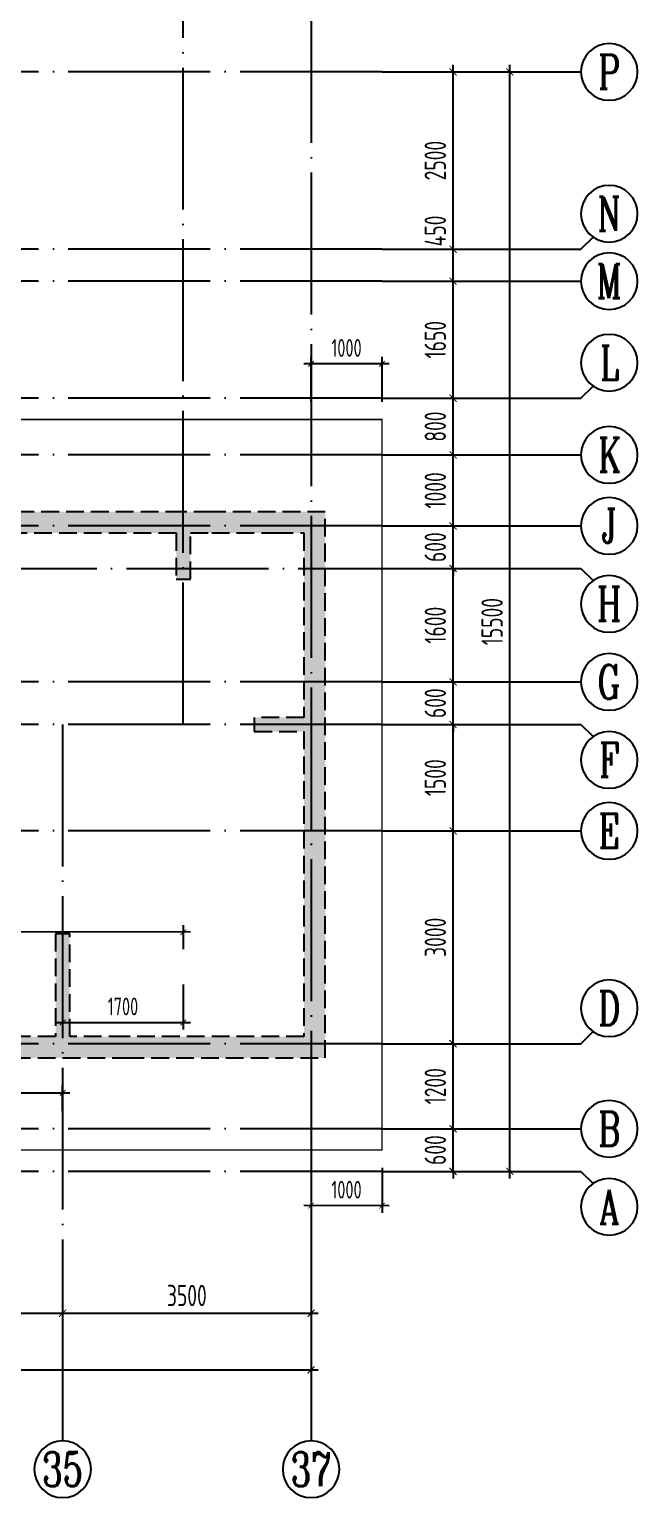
# Model space of a CAD drawing. Extents: x -668857 to 143095, y -247466 to 228182.
# Drawn here: x -381996 to -373428, y 194446 to 215146 of the extents above; entities that cross this region are included whole.
import ezdxf
from ezdxf.enums import TextEntityAlignment as Align

# ---------------------------------------------------------------- set-up
doc = ezdxf.new("R2010")
doc.units = 0
doc.header["$LTSCALE"] = 1000
doc.linetypes.add('DASH', pattern=[0.35, 0.25, -0.1])
doc.linetypes.add('DOTE', pattern=[2.42, 2, -0.2, 0.02, -0.2])
doc.layers.get('0').update_dxf_attribs({"linetype": 'CONTINUOUS'})
doc.layers.get('DEFPOINTS').update_dxf_attribs({"linetype": 'CONTINUOUS'})
for name, color, linetype in [('A-AXIS', 1, 'CONTINUOUS'), ('A-DOTE', 10, 'DOTE'), ('AXIS_NUM', 7, 'CONTINUOUS'), ('S-J基础底板', 5, 'CONTINUOUS'), ('S-J基础底板标注', 3, 'CONTINUOUS'), ('S-Q墙填充', 252, 'CONTINUOUS'), ('S-Q墙实线', 6, 'CONTINUOUS'), ('S-Q墙虚线', 6, 'DASH'), ('S-Y一般标注', 3, 'CONTINUOUS')]:
    doc.layers.add(name, color=color, linetype=linetype)
doc.styles.add('TSSD_Axis', font='complex.shx', dxfattribs={"width": 0.7, "bigfont": 'hztxt.shx'})
doc.styles.add('TSSD_DIMENSION', font='Tssdeng.shx', dxfattribs={"width": 0.7, "bigfont": 'tssdchn.shx'})
doc.dimstyles.new('TSSD_100_100', dxfattribs={"dimtxt": 300, "dimasz": 100, "dimexe": 100, "dimexo": 250, "dimgap": 100, "dimtad": 1, "dimdec": 0, "dimzin": 0, "dimdsep": 46, "dimtxsty": 'TSSD_DIMENSION', "dimblk": 'ARCHTICK', "dimcen": 0, "dimdle": 100, "dimclrt": 7, "dimadec": 0, "dimazin": 0, "dimtfac": 1, "dimtdec": 0, "dimtix": 1, "dimtmove": 2, "dimatfit": 3, "dimldrblk": 'ARCHTICK', "dimfxl": 0, "dimtolj": 1, "dimtzin": 0, "dimarcsym": 0})
doc.dimstyles.new('TSSD_100_100$0', dxfattribs={"dimtxt": 300, "dimasz": 80, "dimexe": 100, "dimexo": 250, "dimgap": 100, "dimtad": 1, "dimdec": 0, "dimzin": 0, "dimdsep": 46, "dimtxsty": 'TSSD_DIMENSION', "dimblk": 'ARCHTICK', "dimcen": 0, "dimdle": 100, "dimclrd": 3, "dimclre": 3, "dimclrt": 7, "dimadec": 0, "dimazin": 0, "dimtfac": 1, "dimtdec": 0, "dimtix": 1, "dimtmove": 2, "dimatfit": 3, "dimldrblk": 'ARCHTICK', "dimfxl": 0, "dimtolj": 1, "dimtzin": 0, "dimarcsym": 0})

# ---------------------------------------------------------------- blocks, each defined once
blk = doc.blocks.new('_ArchTick')
at = {"color": 0, "linetype": 'ByBlock', "const_width": 0.15}
blk.add_lwpolyline([(-0.5, -0.5), (0.5, 0.5)], dxfattribs=at)
blk = doc.blocks.new('*D262')
at = {"layer": 'DEFPOINTS', "color": 0}
for p in [(45300, 3600), (51100, 3600), (51100, 2600)]:
    blk.add_point(p, dxfattribs=at)
at = {"layer": 'S-Y一般标注', "color": 0, "lineweight": -2}
for p, q in [((45300, 3350), (45300, 2500)), ((51100, 3350), (51100, 2500)), ((45200, 2600), (51200, 2600))]:
    blk.add_line(p, q, dxfattribs=at)
at = {"layer": 'S-Y一般标注', "color": 0, "lineweight": -2, "xscale": 100, "yscale": 100, "zscale": 100, "rotation": 180}
blk.add_blockref('_ArchTick', (45300, 2600), dxfattribs=at)
at = {"layer": 'S-Y一般标注', "color": 0, "lineweight": -2, "xscale": 100, "yscale": 100, "zscale": 100}
blk.add_blockref('_ArchTick', (51100, 2600), dxfattribs=at)
at = {"layer": 'S-Y一般标注', "color": 7, "insert": (48200, 2850), "char_height": 300, "attachment_point": 5, "style": 'TSSD_DIMENSION'}
blk.add_mtext('\\A1;5800', dxfattribs=at)
blk = doc.blocks.new('ts_axno')
at = {"color": 0, "linetype": 'ByBlock', "lineweight": -2}
blk.add_circle((0, 0), 0.5, dxfattribs=at)
at = {"color": 0, "linetype": 'ByBlock', "lineweight": -2, "style": 'TSSD_Axis', "width": 0.7}
blk.add_attdef('A', text='', height=0.6, dxfattribs=at).set_placement((0, 0), align=Align.MIDDLE_CENTER)
blk = doc.blocks.new('*D263')
at = {"layer": 'DEFPOINTS', "color": 0}
for p in [(51100, 3600), (54600, 3600), (54600, 2600)]:
    blk.add_point(p, dxfattribs=at)
at = {"layer": 'S-Y一般标注', "color": 0, "lineweight": -2}
for p, q in [((51100, 3350), (51100, 2500)), ((54600, 3350), (54600, 2500)), ((51000, 2600), (54700, 2600))]:
    blk.add_line(p, q, dxfattribs=at)
at = {"layer": 'S-Y一般标注', "color": 0, "lineweight": -2, "xscale": 100, "yscale": 100, "zscale": 100, "rotation": 180}
blk.add_blockref('_ArchTick', (51100, 2600), dxfattribs=at)
at = {"layer": 'S-Y一般标注', "color": 0, "lineweight": -2, "xscale": 100, "yscale": 100, "zscale": 100}
blk.add_blockref('_ArchTick', (54600, 2600), dxfattribs=at)
at = {"layer": 'S-Y一般标注', "color": 7, "insert": (52850, 2850), "char_height": 300, "attachment_point": 5, "style": 'TSSD_DIMENSION'}
blk.add_mtext('\\A1;3500', dxfattribs=at)
blk = doc.blocks.new('*D264')
at = {"layer": 'DEFPOINTS', "color": 0}
for p in [(4600, 3600), (54600, 3600), (54600, 1800)]:
    blk.add_point(p, dxfattribs=at)
at = {"layer": 'S-Y一般标注', "color": 0, "lineweight": -2}
for p, q in [((4600, 3350), (4600, 1700)), ((54600, 3350), (54600, 1700)), ((4500, 1800), (54700, 1800))]:
    blk.add_line(p, q, dxfattribs=at)
at = {"layer": 'S-Y一般标注', "color": 0, "lineweight": -2, "xscale": 100, "yscale": 100, "zscale": 100, "rotation": 180}
blk.add_blockref('_ArchTick', (4600, 1800), dxfattribs=at)
at = {"layer": 'S-Y一般标注', "color": 0, "lineweight": -2, "xscale": 100, "yscale": 100, "zscale": 100}
blk.add_blockref('_ArchTick', (54600, 1800), dxfattribs=at)
at = {"layer": 'S-Y一般标注', "color": 7, "insert": (29600, 2050), "char_height": 300, "attachment_point": 5, "style": 'TSSD_DIMENSION'}
blk.add_mtext('\\A1;50000', dxfattribs=at)
blk = doc.blocks.new('*D269')
at = {"layer": 'DEFPOINTS', "color": 0}
for p in [(55600, 5200), (56600, 5200), (55600, 4600)]:
    blk.add_point(p, dxfattribs=at)
at = {"layer": 'S-Y一般标注', "color": 0, "lineweight": -2}
for p, q in [((55850, 5200), (56700, 5200)), ((56600, 5200), (56600, 5300)), ((56600, 4600), (56600, 5200)), ((55850, 4600), (56700, 4600)), ((56600, 4600), (56600, 4500))]:
    blk.add_line(p, q, dxfattribs=at)
at = {"layer": 'S-Y一般标注', "color": 0, "lineweight": -2, "xscale": 100, "yscale": 100, "zscale": 100}
for p, rotation in [((56600, 5200), 270), ((56600, 4600), 90)]:
    blk.add_blockref('_ArchTick', p, dxfattribs=dict(at, rotation=rotation))
at = {"layer": 'S-Y一般标注', "color": 7, "insert": (56350, 4900), "char_height": 300, "attachment_point": 5, "rotation": 90, "style": 'TSSD_DIMENSION'}
blk.add_mtext('\\A1;600', dxfattribs=at)
blk = doc.blocks.new('*D270')
at = {"layer": 'DEFPOINTS', "color": 0}
for p in [(55600, 10900), (56600, 10900), (55600, 9400)]:
    blk.add_point(p, dxfattribs=at)
at = {"layer": 'S-Y一般标注', "color": 0, "lineweight": -2}
for p, q in [((56600, 9300), (56600, 11000)), ((55850, 10900), (56700, 10900)), ((55850, 9400), (56700, 9400))]:
    blk.add_line(p, q, dxfattribs=at)
at = {"layer": 'S-Y一般标注', "color": 0, "lineweight": -2, "xscale": 100, "yscale": 100, "zscale": 100}
for p, rotation in [((56600, 10900), 90), ((56600, 9400), 270)]:
    blk.add_blockref('_ArchTick', p, dxfattribs=dict(at, rotation=rotation))
at = {"layer": 'S-Y一般标注', "color": 7, "insert": (56350, 10150), "char_height": 300, "attachment_point": 5, "rotation": 90, "style": 'TSSD_DIMENSION'}
blk.add_mtext('\\A1;1500', dxfattribs=at)
blk = doc.blocks.new('*D271')
at = {"layer": 'DEFPOINTS', "color": 0}
for p in [(55600, 11500), (56600, 11500), (55600, 10900)]:
    blk.add_point(p, dxfattribs=at)
at = {"layer": 'S-Y一般标注', "color": 0, "lineweight": -2}
for p, q in [((56600, 11500), (56600, 11600)), ((55850, 11500), (56700, 11500)), ((56600, 10900), (56600, 11500)), ((55850, 10900), (56700, 10900)), ((56600, 10900), (56600, 10800))]:
    blk.add_line(p, q, dxfattribs=at)
at = {"layer": 'S-Y一般标注', "color": 0, "lineweight": -2, "xscale": 100, "yscale": 100, "zscale": 100}
for p, rotation in [((56600, 11500), 270), ((56600, 10900), 90)]:
    blk.add_blockref('_ArchTick', p, dxfattribs=dict(at, rotation=rotation))
at = {"layer": 'S-Y一般标注', "color": 7, "insert": (56350, 11200), "char_height": 300, "attachment_point": 5, "rotation": 90, "style": 'TSSD_DIMENSION'}
blk.add_mtext('\\A1;600', dxfattribs=at)
blk = doc.blocks.new('*D272')
at = {"layer": 'DEFPOINTS', "color": 0}
for p in [(55600, 13100), (56600, 13100), (55600, 11500)]:
    blk.add_point(p, dxfattribs=at)
at = {"layer": 'S-Y一般标注', "color": 0, "lineweight": -2}
for p, q in [((55850, 13100), (56700, 13100)), ((56600, 11400), (56600, 13200)), ((55850, 11500), (56700, 11500))]:
    blk.add_line(p, q, dxfattribs=at)
at = {"layer": 'S-Y一般标注', "color": 0, "lineweight": -2, "xscale": 100, "yscale": 100, "zscale": 100}
for p, rotation in [((56600, 13100), 90), ((56600, 11500), 270)]:
    blk.add_blockref('_ArchTick', p, dxfattribs=dict(at, rotation=rotation))
at = {"layer": 'S-Y一般标注', "color": 7, "insert": (56350, 12300), "char_height": 300, "attachment_point": 5, "rotation": 90, "style": 'TSSD_DIMENSION'}
blk.add_mtext('\\A1;1600', dxfattribs=at)
blk = doc.blocks.new('*D273')
at = {"layer": 'DEFPOINTS', "color": 0}
for p in [(55600, 13700), (56600, 13700), (55600, 13100)]:
    blk.add_point(p, dxfattribs=at)
at = {"layer": 'S-Y一般标注', "color": 0, "lineweight": -2}
for p, q in [((55850, 13700), (56700, 13700)), ((56600, 13700), (56600, 13800)), ((56600, 13100), (56600, 13700)), ((55850, 13100), (56700, 13100)), ((56600, 13100), (56600, 13000))]:
    blk.add_line(p, q, dxfattribs=at)
at = {"layer": 'S-Y一般标注', "color": 0, "lineweight": -2, "xscale": 100, "yscale": 100, "zscale": 100}
for p, rotation in [((56600, 13700), 270), ((56600, 13100), 90)]:
    blk.add_blockref('_ArchTick', p, dxfattribs=dict(at, rotation=rotation))
at = {"layer": 'S-Y一般标注', "color": 7, "insert": (56350, 13400), "char_height": 300, "attachment_point": 5, "rotation": 90, "style": 'TSSD_DIMENSION'}
blk.add_mtext('\\A1;600', dxfattribs=at)
blk = doc.blocks.new('*D274')
at = {"layer": 'DEFPOINTS', "color": 0}
for p in [(55600, 14700), (56600, 14700), (55600, 13700)]:
    blk.add_point(p, dxfattribs=at)
at = {"layer": 'S-Y一般标注', "color": 0, "lineweight": -2}
for p, q in [((55850, 14700), (56700, 14700)), ((56600, 13600), (56600, 14800)), ((55850, 13700), (56700, 13700))]:
    blk.add_line(p, q, dxfattribs=at)
at = {"layer": 'S-Y一般标注', "color": 0, "lineweight": -2, "xscale": 100, "yscale": 100, "zscale": 100}
for p, rotation in [((56600, 14700), 90), ((56600, 13700), 270)]:
    blk.add_blockref('_ArchTick', p, dxfattribs=dict(at, rotation=rotation))
at = {"layer": 'S-Y一般标注', "color": 7, "insert": (56350, 14200), "char_height": 300, "attachment_point": 5, "rotation": 90, "style": 'TSSD_DIMENSION'}
blk.add_mtext('\\A1;1000', dxfattribs=at)
blk = doc.blocks.new('*D275')
at = {"layer": 'DEFPOINTS', "color": 0}
for p in [(55600, 20100), (57400, 20100), (55600, 4600)]:
    blk.add_point(p, dxfattribs=at)
at = {"layer": 'S-Y一般标注', "color": 0, "lineweight": -2}
for p, q in [((55850, 20100), (57500, 20100)), ((57400, 4500), (57400, 20200)), ((55850, 4600), (57500, 4600))]:
    blk.add_line(p, q, dxfattribs=at)
at = {"layer": 'S-Y一般标注', "color": 0, "lineweight": -2, "xscale": 100, "yscale": 100, "zscale": 100}
for p, rotation in [((57400, 20100), 90), ((57400, 4600), 270)]:
    blk.add_blockref('_ArchTick', p, dxfattribs=dict(at, rotation=rotation))
at = {"layer": 'S-Y一般标注', "color": 7, "insert": (57150, 12350), "char_height": 300, "attachment_point": 5, "rotation": 90, "style": 'TSSD_DIMENSION'}
blk.add_mtext('\\A1;15500', dxfattribs=at)
blk = doc.blocks.new('*D276')
at = {"layer": 'DEFPOINTS', "color": 0}
for p in [(55600, 15500), (56600, 15500), (55600, 14700)]:
    blk.add_point(p, dxfattribs=at)
at = {"layer": 'S-Y一般标注', "color": 0, "lineweight": -2}
for p, q in [((56600, 14600), (56600, 15600)), ((55850, 15500), (56700, 15500)), ((55850, 14700), (56700, 14700))]:
    blk.add_line(p, q, dxfattribs=at)
at = {"layer": 'S-Y一般标注', "color": 0, "lineweight": -2, "xscale": 100, "yscale": 100, "zscale": 100}
for p, rotation in [((56600, 15500), 90), ((56600, 14700), 270)]:
    blk.add_blockref('_ArchTick', p, dxfattribs=dict(at, rotation=rotation))
at = {"layer": 'S-Y一般标注', "color": 7, "insert": (56350, 15100), "char_height": 300, "attachment_point": 5, "rotation": 90, "style": 'TSSD_DIMENSION'}
blk.add_mtext('\\A1;800', dxfattribs=at)
blk = doc.blocks.new('*D277')
at = {"layer": 'DEFPOINTS', "color": 0}
for p in [(55600, 17600), (56600, 17600), (55600, 17150)]:
    blk.add_point(p, dxfattribs=at)
at = {"layer": 'S-Y一般标注', "color": 0, "lineweight": -2}
for p, q in [((55850, 17600), (56700, 17600)), ((56600, 17050), (56600, 17700)), ((55850, 17150), (56700, 17150))]:
    blk.add_line(p, q, dxfattribs=at)
at = {"layer": 'S-Y一般标注', "color": 0, "lineweight": -2, "xscale": 100, "yscale": 100, "zscale": 100}
for p, rotation in [((56600, 17600), 90), ((56600, 17150), 270)]:
    blk.add_blockref('_ArchTick', p, dxfattribs=dict(at, rotation=rotation))
at = {"layer": 'S-Y一般标注', "color": 7, "insert": (56350, 17858), "char_height": 300, "attachment_point": 5, "rotation": 90, "style": 'TSSD_DIMENSION'}
blk.add_mtext('\\A1;450', dxfattribs=at)
blk = doc.blocks.new('*D278')
at = {"layer": 'DEFPOINTS', "color": 0}
for p in [(55600, 20100), (56600, 20100), (55600, 17600)]:
    blk.add_point(p, dxfattribs=at)
at = {"layer": 'S-Y一般标注', "color": 0, "lineweight": -2}
for p, q in [((55850, 20100), (56700, 20100)), ((56600, 17500), (56600, 20200)), ((55850, 17600), (56700, 17600))]:
    blk.add_line(p, q, dxfattribs=at)
at = {"layer": 'S-Y一般标注', "color": 0, "lineweight": -2, "xscale": 100, "yscale": 100, "zscale": 100}
for p, rotation in [((56600, 20100), 90), ((56600, 17600), 270)]:
    blk.add_blockref('_ArchTick', p, dxfattribs=dict(at, rotation=rotation))
at = {"layer": 'S-Y一般标注', "color": 7, "insert": (56350, 18850), "char_height": 300, "attachment_point": 5, "rotation": 90, "style": 'TSSD_DIMENSION'}
blk.add_mtext('\\A1;2500', dxfattribs=at)
blk = doc.blocks.new('*D279')
at = {"layer": 'DEFPOINTS', "color": 0}
for p in [(55600, 6400), (56600, 6400), (55600, 5200)]:
    blk.add_point(p, dxfattribs=at)
at = {"layer": 'S-Y一般标注', "color": 0, "lineweight": -2}
for p, q in [((56600, 5100), (56600, 6500)), ((55850, 6400), (56700, 6400)), ((55850, 5200), (56700, 5200))]:
    blk.add_line(p, q, dxfattribs=at)
at = {"layer": 'S-Y一般标注', "color": 0, "lineweight": -2, "xscale": 100, "yscale": 100, "zscale": 100}
for p, rotation in [((56600, 6400), 90), ((56600, 5200), 270)]:
    blk.add_blockref('_ArchTick', p, dxfattribs=dict(at, rotation=rotation))
at = {"layer": 'S-Y一般标注', "color": 7, "insert": (56350, 5800), "char_height": 300, "attachment_point": 5, "rotation": 90, "style": 'TSSD_DIMENSION'}
blk.add_mtext('\\A1;1200', dxfattribs=at)
blk = doc.blocks.new('*D280')
at = {"layer": 'DEFPOINTS', "color": 0}
for p in [(55600, 9400), (56600, 9400), (55600, 6400)]:
    blk.add_point(p, dxfattribs=at)
at = {"layer": 'S-Y一般标注', "color": 0, "lineweight": -2}
for p, q in [((55850, 9400), (56700, 9400)), ((56600, 6300), (56600, 9500)), ((55850, 6400), (56700, 6400))]:
    blk.add_line(p, q, dxfattribs=at)
at = {"layer": 'S-Y一般标注', "color": 0, "lineweight": -2, "xscale": 100, "yscale": 100, "zscale": 100}
for p, rotation in [((56600, 9400), 90), ((56600, 6400), 270)]:
    blk.add_blockref('_ArchTick', p, dxfattribs=dict(at, rotation=rotation))
at = {"layer": 'S-Y一般标注', "color": 7, "insert": (56350, 7900), "char_height": 300, "attachment_point": 5, "rotation": 90, "style": 'TSSD_DIMENSION'}
blk.add_mtext('\\A1;3000', dxfattribs=at)
blk = doc.blocks.new('*D281')
at = {"layer": 'DEFPOINTS', "color": 0}
for p in [(55600, 17150), (56600, 17150), (55600, 15500)]:
    blk.add_point(p, dxfattribs=at)
at = {"layer": 'S-Y一般标注', "color": 0, "lineweight": -2}
for p, q in [((56600, 15400), (56600, 17250)), ((55850, 17150), (56700, 17150)), ((55850, 15500), (56700, 15500))]:
    blk.add_line(p, q, dxfattribs=at)
at = {"layer": 'S-Y一般标注', "color": 0, "lineweight": -2, "xscale": 100, "yscale": 100, "zscale": 100}
for p, rotation in [((56600, 17150), 90), ((56600, 15500), 270)]:
    blk.add_blockref('_ArchTick', p, dxfattribs=dict(at, rotation=rotation))
at = {"layer": 'S-Y一般标注', "color": 7, "insert": (56350, 16325), "char_height": 300, "attachment_point": 5, "rotation": 90, "style": 'TSSD_DIMENSION'}
blk.add_mtext('\\A1;1650', dxfattribs=at)
blk = doc.blocks.new('20210824.17211196')
at = {"layer": 'S-Q墙填充', "ltscale": 0.5}
h = blk.add_hatch(dxfattribs=at)
h.set_pattern_fill('ARMORED', color=252, scale=30, style=0)
h.set_pattern_definition([(50, (48278.55, 29260.87), (215.17805, -18.82564), [22.5, -247.5]), (355, (48278.55, 29260.87), (-41.6254, 225.65764), [18, -198]), (100.4514, (48296.48, 29259.3), (173.5528, 206.83186), [19.12206, -210.34263]), (46.1842, (48278.55, 29320.87), (320.1723, -49.6557), [33.75, -371.25]), (96.6356, (48305.23, 29316.73), (280.3988, 292.2354), [28.6831, -315.5139]), (351.1842, (48278.55, 29320.87), (280.3986, 292.2356), [27, -297]), (21, (48308.55, 29305.87), (179.07212, -120.78567), [22.5, -247.5]), (326, (48308.55, 29305.87), (72.9946, 217.545), [18, -198]), (71.4514, (48323.47, 29295.8), (252.0668, 96.75915), [19.12206, -210.34263]), (37.5, (48278.55, 29260.87), (3.647957, 99.868156), [0, -195.6, 0, -201, 0, -198.75]), (7.5, (48278.55, 29260.87), (78.92086, 118.32351), [0, -114.6, 0, -191.1, 0, -75.75]), (327.5, (48211.65, 29260.87), (160.14673, -6.76646), [0, -75, 0, -234, 0, -310.5]), (317.5, (48181.65, 29260.87), (174.95585, 30.0315), [0, -97.5, 0, -155.4, 0, -220.5]), (45, (48278.55, 29260.87), (-106.06602, 106.06602), [])])
h.paths.add_polyline_path([(147542, 66729), (145942, 66729), (145542, 66729), (142642, 66729), (142192, 66729), (141292, 66729), (140842, 66729), (139342, 66729), (139342, 67529), (139342, 68529), (138692, 68529), (137042, 68529), (136442, 68529), (136442, 68779), (133242, 68779), (133242, 68529), (132642, 68529), (131042, 68529), (130342, 68529), (130342, 67529), (130342, 66729), (117642, 66729), (117192, 66729), (116292, 66729), (115842, 66729), (114342, 66729), (114342, 67529), (114342, 68529), (113692, 68529), (112042, 68529), (111442, 68529), (111442, 68779), (108242, 68779), (108242, 68529), (107642, 68529), (106042, 68529), (105342, 68529), (105342, 67529), (105342, 66729), (97142, 66729), (97142, 63729), (97142, 61129), (97142, 59029), (99942, 59029), (106442, 59029), (106442, 57829), (107492, 57829), (109842, 57829), (112192, 57829), (113242, 57829), (113242, 59029), (118842, 59029), (119742, 59029), (122342, 59029), (124942, 59029), (125842, 59029), (131442, 59029), (131442, 57829), (132492, 57829), (134842, 57829), (137192, 57829), (138242, 57829), (138242, 59029), (143842, 59029), (144742, 59029), (147542, 59029)])
h.paths.add_polyline_path([(100942, 59329), (100942, 60779), (100742, 60779), (100742, 59329), (99942, 59329), (97442, 59329), (97442, 61129), (97442, 63629), (98142, 63629), (98142, 63829), (97442, 63829), (97442, 66429), (97842, 66429), (98742, 66429), (99042, 66429), (99042, 65779), (99242, 65779), (99242, 66429), (101942, 66429), (101942, 63629), (102142, 63629), (102142, 66429), (102492, 66429), (103392, 66429), (103742, 66429), (103742, 65629), (103942, 65629), (103942, 66429), (105642, 66429), (105642, 67529), (105642, 68229), (106042, 68229), (107642, 68229), (108342, 68229), (108342, 67029), (108542, 67029), (108542, 68329), (108542, 68479), (111142, 68479), (111142, 68329), (111142, 67029), (111342, 67029), (111342, 68229), (112042, 68229), (113692, 68229), (114042, 68229), (114042, 67529), (114042, 66429), (115742, 66429), (115742, 65629), (115942, 65629), (115942, 66429), (116292, 66429), (117192, 66429), (117542, 66429), (117542, 63629), (117742, 63629), (117742, 66429), (120442, 66429), (120442, 63629), (120642, 63629), (120642, 66429), (120942, 66429), (121942, 66429), (122242, 66429), (122242, 66429), (122442, 66429), (122442, 66429), (122742, 66429), (123742, 66429), (124042, 66429), (124042, 63629), (124242, 63629), (124242, 66429), (126942, 66429), (126942, 63629), (127142, 63629), (127142, 66429), (127492, 66429), (128392, 66429), (128742, 66429), (128742, 65629), (128942, 65629), (128942, 66429), (130642, 66429), (130642, 67529), (130642, 68229), (131042, 68229), (132642, 68229), (133342, 68229), (133342, 67029), (133542, 67029), (133542, 68479), (136142, 68479), (136142, 67029), (136342, 67029), (136342, 68229), (137042, 68229), (138692, 68229), (139042, 68229), (139042, 67529), (139042, 66429), (140742, 66429), (140742, 65629), (140942, 65629), (140942, 66429), (141292, 66429), (142192, 66429), (142542, 66429), (142542, 63629), (142742, 63629), (142742, 66429), (145442, 66429), (145442, 65779), (145642, 65779), (145642, 66429), (145942, 66429), (146842, 66429), (147242, 66429), (147242, 63829), (146542, 63829), (146542, 63629), (147242, 63629), (147242, 61129), (147242, 59329), (144742, 59329), (143942, 59329), (143942, 60779), (143742, 60779), (143742, 59329), (138242, 59329), (138242, 59579), (137942, 59579), (137942, 59229), (137942, 58129), (137192, 58129), (134842, 58129), (132492, 58129), (131742, 58129), (131742, 59229), (131742, 59579), (131442, 59579), (131442, 59329), (125942, 59329), (125942, 60779), (125742, 60779), (125742, 59329), (124942, 59329), (122342, 59329), (119742, 59329), (118942, 59329), (118942, 60779), (118742, 60779), (118742, 59329), (113242, 59329), (113242, 59579), (112942, 59579), (112942, 59229), (112942, 58129), (112192, 58129), (109842, 58129), (107492, 58129), (106742, 58129), (106742, 59229), (106742, 59579), (106442, 59579), (106442, 59329)], flags=16)
at = {"layer": 'S-Q墙虚线', "color": 6}
for points in [[(138242, 59029), (143842, 59029), (144742, 59029), (147542, 59029), (147542, 66729), (145942, 66729), (145542, 66729), (142642, 66729)], [(142742, 66429), (145442, 66429), (145442, 65779), (145642, 65779), (145642, 66429), (145942, 66429), (146842, 66429), (147242, 66429), (147242, 63829), (146542, 63829), (146542, 63629), (147242, 63629), (147242, 61129), (147242, 59329), (144742, 59329), (143942, 59329), (143942, 60779), (143742, 60779), (143742, 59329), (138242, 59329)]]:
    blk.add_lwpolyline(points, dxfattribs=at)
blk = doc.blocks.new('*D954')
at = {"layer": 'DEFPOINTS', "color": 0}
for p in [(-378029, 210430), (-378028, 209645), (-377028, 209646)]:
    blk.add_point(p, dxfattribs=at)
at = {"layer": 'S-J基础底板标注', "color": 3, "lineweight": -2}
for p, q in [((-378029, 209895), (-378029, 210530)), ((-377029, 209896), (-377029, 210531)), ((-376929, 210431), (-378129, 210430))]:
    blk.add_line(p, q, dxfattribs=at)
at = {"layer": 'S-J基础底板标注', "color": 3, "lineweight": -2, "xscale": 80, "yscale": 80, "zscale": 80}
for p, rotation in [((-378029, 210430), 180.0573255938072), ((-377029, 210431), 0.05732559380716928)]:
    blk.add_blockref('_ArchTick', p, dxfattribs=dict(at, rotation=rotation))
at = {"layer": 'S-J基础底板标注', "color": 7, "insert": (-377529, 210655), "char_height": 250, "attachment_point": 5, "rotation": 0.0573, "style": 'TSSD_DIMENSION'}
blk.add_mtext('\\A1;1000', dxfattribs=at)
blk = doc.blocks.new('*D960')
at = {"layer": 'DEFPOINTS', "color": 0}
for p in [(-378028, 199347), (-377028, 199346), (-378029, 198563)]:
    blk.add_point(p, dxfattribs=at)
at = {"layer": 'S-J基础底板标注', "color": 3, "lineweight": -2}
for p, q in [((-378028, 199097), (-378029, 198463)), ((-377029, 199096), (-377029, 198462)), ((-376929, 198562), (-378129, 198563))]:
    blk.add_line(p, q, dxfattribs=at)
at = {"layer": 'S-J基础底板标注', "color": 3, "lineweight": -2, "xscale": 80, "yscale": 80, "zscale": 80}
for p, rotation in [((-378029, 198563), 179.9490484151979), ((-377029, 198562), 359.9490484151979)]:
    blk.add_blockref('_ArchTick', p, dxfattribs=dict(at, rotation=rotation))
at = {"layer": 'S-J基础底板标注', "color": 7, "insert": (-377529, 198788), "char_height": 250, "attachment_point": 5, "rotation": 359.949, "style": 'TSSD_DIMENSION'}
blk.add_mtext('\\A1;1000', dxfattribs=at)
blk = doc.blocks.new('*D921')
at = {"layer": 'DEFPOINTS', "color": 0}
for p in [(-381528, 201929), (-379828, 201929), (-379828, 201146)]:
    blk.add_point(p, dxfattribs=at)
at = {"layer": 'S-J基础底板标注', "color": 3, "lineweight": -2}
for p, q in [((-381528, 201679), (-381528, 201046)), ((-379828, 201679), (-379828, 201046)), ((-381628, 201146), (-379728, 201146))]:
    blk.add_line(p, q, dxfattribs=at)
at = {"layer": 'S-J基础底板标注', "color": 3, "lineweight": -2, "xscale": 80, "yscale": 80, "zscale": 80, "rotation": 180}
blk.add_blockref('_ArchTick', (-381528, 201146), dxfattribs=at)
at = {"layer": 'S-J基础底板标注', "color": 3, "lineweight": -2, "xscale": 80, "yscale": 80, "zscale": 80}
blk.add_blockref('_ArchTick', (-379828, 201146), dxfattribs=at)
at = {"layer": 'S-J基础底板标注', "color": 7, "insert": (-380678, 201371), "char_height": 250, "attachment_point": 5, "style": 'TSSD_DIMENSION'}
blk.add_mtext('\\A1;1700', dxfattribs=at)
blk = doc.blocks.new('*D1029')
at = {"layer": 'DEFPOINTS', "color": 0, "ltscale": 0.5}
for p in [(-387327, 202436), (-387328, 201947), (-379828, 201929)]:
    blk.add_point(p, dxfattribs=at)
at = {"layer": 'S-J基础底板标注', "color": 3, "lineweight": -2, "ltscale": 0.5}
for p, q in [((-387328, 202197), (-387327, 202536)), ((-379827, 202179), (-379827, 202518)), ((-379727, 202418), (-387427, 202436))]:
    blk.add_line(p, q, dxfattribs=at)
at = {"layer": 'S-J基础底板标注', "color": 3, "lineweight": -2, "ltscale": 0.5, "xscale": 80, "yscale": 80, "zscale": 80}
for p, rotation in [((-387327, 202436), 179.862413643388), ((-379827, 202418), 359.8624136433881)]:
    blk.add_blockref('_ArchTick', p, dxfattribs=dict(at, rotation=rotation))
blk = doc.blocks.new('*D1044')
at = {"layer": 'DEFPOINTS', "color": 0, "ltscale": 0.5}
for p in [(-381528, 200154), (-387328, 199646), (-381528, 199646)]:
    blk.add_point(p, dxfattribs=at)
at = {"layer": 'S-J基础底板标注', "color": 3, "lineweight": -2, "ltscale": 0.5}
for p, q in [((-387328, 199896), (-387328, 200254)), ((-381528, 199896), (-381528, 200254)), ((-387428, 200154), (-381428, 200154))]:
    blk.add_line(p, q, dxfattribs=at)
at = {"layer": 'S-J基础底板标注', "color": 3, "lineweight": -2, "ltscale": 0.5, "xscale": 80, "yscale": 80, "zscale": 80}
for p, rotation in [((-387328, 200154), 179.999941157526), ((-381528, 200154), 359.999941157526)]:
    blk.add_blockref('_ArchTick', p, dxfattribs=dict(at, rotation=rotation))
blk = doc.blocks.new('20210726.16350016')
at = {"layer": 'A-AXIS'}
for p, q in [((55600, 20100), (58400, 20100)), ((55600, 17600), (58400, 17600)), ((58400, 17600), (58571.6, 17771.7)), ((55600, 17150), (58400, 17150)), ((58400, 15500), (58571.6, 15671.7)), ((55600, 15500), (58400, 15500)), ((55600, 14700), (58400, 14700)), ((55600, 13700), (58400, 13700)), ((55600, 13100.3), (58400, 13100.3)), ((58400, 13100.3), (58571.6, 12928.7)), ((55600, 11500), (58400, 11500)), ((55600, 10900), (58400, 10900)), ((58400, 10900), (58571.6, 10728.4)), ((55600, 9400), (58400, 9400)), ((58400, 6400), (58571.6, 6571.7)), ((55600, 6400), (58400, 6400)), ((55600, 5200), (58400, 5200)), ((55600, 4600), (58400, 4600)), ((58400, 4600), (58571.6, 4428.4)), ((51100, 3600), (51100, 800)), ((54600, 3600), (54600, 800))]:
    blk.add_line(p, q, dxfattribs=at)
at = {"layer": 'A-DOTE'}
for p, q in [((52800, 10900), (52800, 21100)), ((54600, 21100), (54600, 3600)), ((55600, 20100), (3600, 20100)), ((55600, 17600), (3600, 17600)), ((55600, 17150), (3600, 17150)), ((55600, 15500), (3600, 15500)), ((55600, 14700), (3600, 14700)), ((55600, 13700), (3600, 13700)), ((3600, 13100.3), (55600, 13100.3)), ((55600, 11500), (3600, 11500)), ((55600, 10900), (3600, 10900)), ((51100, 10900), (51100, 3600)), ((55600, 9400), (3600, 9400)), ((55600, 6400), (3600, 6400)), ((55600, 5200), (3600, 5200)), ((55600, 4600), (3600, 4600))]:
    blk.add_line(p, q, dxfattribs=at)
at = {"layer": 'A-AXIS'}
ref = blk.add_blockref('ts_axno', (58800, 20100), dxfattribs=dict(at, xscale=-800, yscale=800, zscale=800))
ref.add_attrib('G', 'P', dxfattribs={"layer": 'AXIS_NUM', "height": 480, "style": 'TSSD_Axis', "width": 0.7}).set_placement((58800, 20100), align=Align.MIDDLE_CENTER)
ref = blk.add_blockref('ts_axno', (58800, 18100), dxfattribs=dict(at, xscale=-800, yscale=800, zscale=800))
ref.add_attrib('G', 'N', dxfattribs={"layer": 'AXIS_NUM', "height": 480, "style": 'TSSD_Axis', "width": 0.7}).set_placement((58800, 18100), align=Align.MIDDLE_CENTER)
ref = blk.add_blockref('ts_axno', (58800, 17150), dxfattribs=dict(at, xscale=-800, yscale=800, zscale=800, rotation=359.9999999999997))
ref.add_attrib('G', 'M', dxfattribs={"layer": 'AXIS_NUM', "height": 480, "rotation": 360, "style": 'TSSD_Axis', "width": 0.7}).set_placement((58800, 17150), align=Align.MIDDLE_CENTER)
ref = blk.add_blockref('ts_axno', (58800, 16000), dxfattribs=dict(at, xscale=-800, yscale=800, zscale=800))
ref.add_attrib('G', 'L', dxfattribs={"layer": 'AXIS_NUM', "height": 480, "style": 'TSSD_Axis', "width": 0.7}).set_placement((58800, 16000), align=Align.MIDDLE_CENTER)
ref = blk.add_blockref('ts_axno', (58800, 14700), dxfattribs=dict(at, xscale=-800, yscale=800, zscale=800))
ref.add_attrib('G', 'K', dxfattribs={"layer": 'AXIS_NUM', "height": 480, "style": 'TSSD_Axis', "width": 0.7}).set_placement((58800, 14700), align=Align.MIDDLE_CENTER)
ref = blk.add_blockref('ts_axno', (58800, 13700), dxfattribs=dict(at, xscale=-800, yscale=800, zscale=800))
ref.add_attrib('G', 'J', dxfattribs={"layer": 'AXIS_NUM', "height": 480, "style": 'TSSD_Axis', "width": 0.7}).set_placement((58800, 13700), align=Align.MIDDLE_CENTER)
ref = blk.add_blockref('ts_axno', (58800, 12600.3), dxfattribs=dict(at, xscale=-800, yscale=800, zscale=800))
ref.add_attrib('C', 'H', dxfattribs={"layer": 'AXIS_NUM', "height": 480, "style": 'TSSD_Axis', "width": 0.7}).set_placement((58800, 12600.3), align=Align.MIDDLE_CENTER)
ref = blk.add_blockref('ts_axno', (58800, 11500), dxfattribs=dict(at, xscale=-800, yscale=800, zscale=800))
ref.add_attrib('D', 'G', dxfattribs={"layer": 'AXIS_NUM', "height": 480, "style": 'TSSD_Axis', "width": 0.7}).set_placement((58800, 11500), align=Align.MIDDLE_CENTER)
ref = blk.add_blockref('ts_axno', (58800, 10400), dxfattribs=dict(at, xscale=-800, yscale=800, zscale=800))
ref.add_attrib('C', 'F', dxfattribs={"layer": 'AXIS_NUM', "height": 480, "style": 'TSSD_Axis', "width": 0.7}).set_placement((58800, 10400), align=Align.MIDDLE_CENTER)
ref = blk.add_blockref('ts_axno', (58800, 9400), dxfattribs=dict(at, xscale=-800, yscale=800, zscale=800))
ref.add_attrib('B', 'E', dxfattribs={"layer": 'AXIS_NUM', "height": 480, "style": 'TSSD_Axis', "width": 0.7}).set_placement((58800, 9400), align=Align.MIDDLE_CENTER)
ref = blk.add_blockref('ts_axno', (58800, 6900), dxfattribs=dict(at, xscale=-800, yscale=800, zscale=800, rotation=180))
ref.add_attrib('C', 'D', dxfattribs={"layer": 'AXIS_NUM', "height": 480, "style": 'TSSD_Axis', "width": 0.7}).set_placement((58800, 6900), align=Align.MIDDLE_CENTER)
ref = blk.add_blockref('ts_axno', (58800, 5200), dxfattribs=dict(at, xscale=-800, yscale=800, zscale=800))
ref.add_attrib('A', 'B', dxfattribs={"layer": 'AXIS_NUM', "height": 480, "style": 'TSSD_Axis', "width": 0.7}).set_placement((58800, 5200), align=Align.MIDDLE_CENTER)
ref = blk.add_blockref('ts_axno', (58800, 4100), dxfattribs=dict(at, xscale=-800, yscale=800, zscale=800))
ref.add_attrib('F', 'A', dxfattribs={"layer": 'AXIS_NUM', "height": 480, "style": 'TSSD_Axis', "width": 0.7}).set_placement((58800, 4100), align=Align.MIDDLE_CENTER)
ref = blk.add_blockref('ts_axno', (51100, 400), dxfattribs=dict(at, xscale=-800, yscale=800, zscale=800, rotation=180))
ref.add_attrib('22', '35', dxfattribs={"layer": 'AXIS_NUM', "height": 480, "style": 'TSSD_Axis', "width": 0.7}).set_placement((51100, 400), align=Align.MIDDLE_CENTER)
ref = blk.add_blockref('ts_axno', (54600, 400), dxfattribs=dict(at, xscale=-800, yscale=800, zscale=800, rotation=180))
ref.add_attrib('23', '37', dxfattribs={"layer": 'AXIS_NUM', "height": 480, "style": 'TSSD_Axis', "width": 0.7}).set_placement((54600, 400), align=Align.MIDDLE_CENTER)
at = {"layer": 'S-Y一般标注'}
for base, p1, p2, picture, middle in [((57400, 20100), (55600, 4600), (55600, 20100), '*D275', (57150, 12350)), ((56600, 20100), (55600, 17600), (55600, 20100), '*D278', (56350, 18850)), ((56600, 17150), (55600, 15500), (55600, 17150), '*D281', (56350, 16325)), ((56600, 15500), (55600, 14700), (55600, 15500), '*D276', (56350, 15100)), ((56600, 14700), (55600, 13700), (55600, 14700), '*D274', (56350, 14200)), ((56600, 13700), (55600, 13100.3), (55600, 13700), '*D273', (56350, 13400.2)), ((56600, 13100.3), (55600, 11500), (55600, 13100.3), '*D272', (56350, 12300.2)), ((56600, 11500), (55600, 10900), (55600, 11500), '*D271', (56350, 11200)), ((56600, 10900), (55600, 9400), (55600, 10900), '*D270', (56350, 10150)), ((56600, 9400), (55600, 6400), (55600, 9400), '*D280', (56350, 7900)), ((56600, 6400), (55600, 5200), (55600, 6400), '*D279', (56350, 5800)), ((56600, 5200), (55600, 4600), (55600, 5200), '*D269', (56350, 4900))]:
    dim = blk.add_linear_dim(base=base, p1=p1, p2=p2, angle=90, dimstyle='TSSD_100_100', dxfattribs=at)
    dim.commit()
    dim.dimension.update_dxf_attribs({"geometry": picture, "text_midpoint": middle})
dim = blk.add_linear_dim(base=(56600, 17600), p1=(55600, 17150), p2=(55600, 17600), angle=90, dimstyle='TSSD_100_100', dxfattribs=at)
dim.commit()
dim.dimension.update_dxf_attribs({"geometry": '*D277', "text_midpoint": (56350, 17858.1), "dimtype": 160})
for base, p1, p2, picture, middle in [((54600, 1800), (4600, 3600), (54600, 3600), '*D264', (29600, 2050)), ((51100, 2600), (45300, 3600), (51100, 3600), '*D262', (48200, 2850)), ((54600, 2600), (51100, 3600), (54600, 3600), '*D263', (52850, 2850))]:
    dim = blk.add_linear_dim(base=base, p1=p1, p2=p2, dimstyle='TSSD_100_100', dxfattribs=at)
    dim.commit()
    dim.dimension.update_dxf_attribs({"geometry": picture, "text_midpoint": middle})

msp = doc.modelspace()

# ---------------------------------------------------------------- linework, layer by layer
at = {"layer": 'S-J基础底板', "const_width": 20}
msp.add_lwpolyline([(-420128.32, 198246.4), (-410928.24, 198246.4), (-410928.29, 199446.31), (-395128.28, 199446.66), (-395128.29, 198246.41), (-385928.3, 198246.39), (-385928.29, 199346.41), (-377028.3, 199346.41), (-377028.28, 209646.41), (-384628.3, 209646.41), (-384628.28, 211346.41), (-396428.28, 211346.41), (-396428.28, 209646.41), (-409628.28, 209646.41), (-409628.28, 211346.41), (-421428.28, 211346.41), (-421428.29, 209646.41), (-429028.29, 209646.41), (-429028.29, 199346.5), (-420128.28, 199346.32)], close=True, dxfattribs=at)

# ---------------------------------------------------------------- block references
at = {"layer": 'A-DOTE'}
msp.add_blockref('20210726.16350016', (-432628.28, 194446.36), dxfattribs=at)
at = {"layer": 'S-Q墙实线'}
msp.add_blockref('20210824.17211196', (-525370.58, 141617.42), dxfattribs=at)

# ---------------------------------------------------------------- dimensions: what is measured, and where the dimension line sits
at = {"layer": 'S-J基础底板标注'}
for p1, p2, distance, picture, middle in [((-377028.28, 209646.41), (-378028.28, 209645.41), -784.24, '*D954', (-377529.29, 210655.15)), ((-381528.29, 201928.75), (-379828.07, 201928.75), -782.34, '*D921', (-380678.18, 201371.41)), ((-377028.28, 199346.41), (-378028.16, 199347.3), 784.24, '*D960', (-377528.72, 198787.61))]:
    dim = msp.add_aligned_dim(p1=p1, p2=p2, distance=distance, dimstyle='TSSD_100_100$0', override={"dimtxt": 250}, dxfattribs=at)
    dim.commit()
    dim.dimension.update_dxf_attribs({"geometry": picture, "text_midpoint": middle})
at = {"layer": 'S-J基础底板标注', "color": 2, "ltscale": 0.5}
dim = msp.add_linear_dim(base=(-387327.19, 202435.76), p1=(-379828.08, 201928.75), p2=(-387328.37, 201946.76), angle=179.862414, text=' ', dimstyle='TSSD_100_100$0', dxfattribs=at)
dim.commit()
dim.dimension.update_dxf_attribs({"geometry": '*D1029', "text_midpoint": (-383828.15, 202636.97), "dimtype": 161})
dim = msp.add_aligned_dim(p1=(-387328.32, 199646.41), p2=(-381528.28, 199646.4), distance=508.05, text=' ', dimstyle='TSSD_100_100$0', dxfattribs=at)
dim.commit()
dim.dimension.update_dxf_attribs({"geometry": '*D1044', "text_midpoint": (-384428.3, 200154.46)})

doc.saveas('drawing.dxf')
